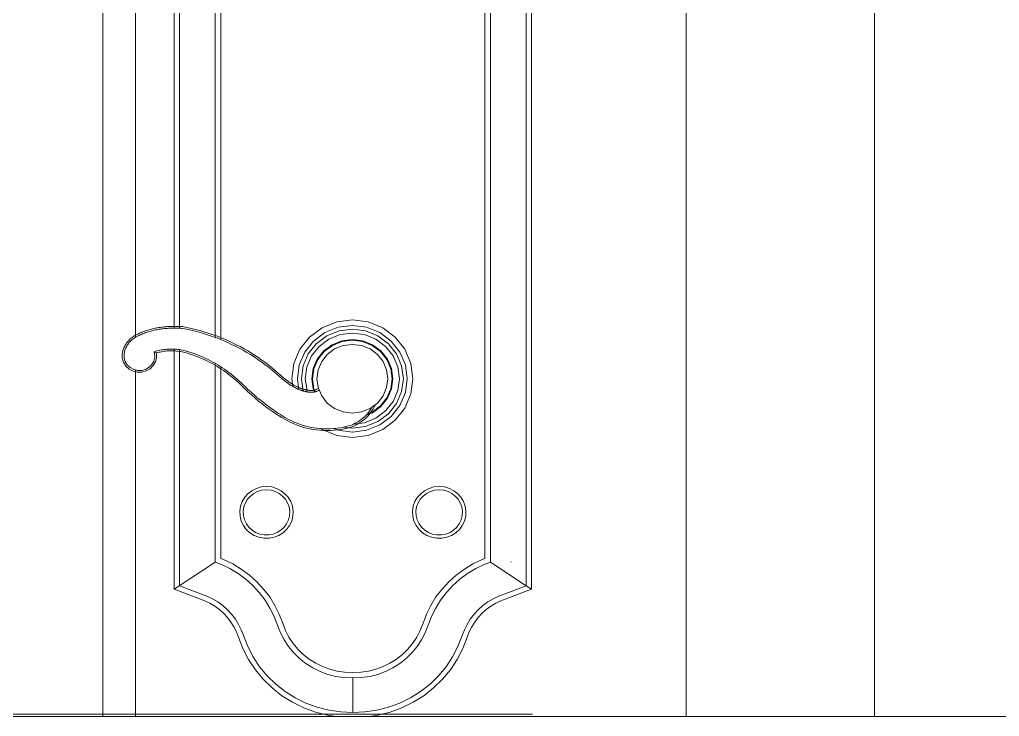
# Model space of a CAD drawing. Header units: inches. Extents: x 136316 to 139491, y -21083 to -17511.
# Drawn here: x 138195.15 to 138202.67, y -19797.61 to -19792.25 of the extents above; entities that cross this region are included whole.
import ezdxf

# ---------------------------------------------------------------- set-up
doc = ezdxf.new("R2010")
doc.units = ezdxf.units.IN
doc.header["$LTSCALE"] = 0.5
doc.header["$MEASUREMENT"] = 0
doc.layers.add('window', color=4, linetype='Continuous', lineweight=13)

msp = doc.modelspace()

# ---------------------------------------------------------------- linework, layer by layer
at = {"layer": 'window'}
for p, q in [((138201.7146, -19797.6063), (138201.7146, -19749.1938)), ((138200.2683, -19797.6063), (138200.2683, -19750.7759)), ((138196.0383, -19794.694), (138196.0383, -19754.8793)), ((138195.7863, -19755.1238), (138195.7863, -19797.6063)), ((138196.336, -19794.6237), (138196.336, -19788.4079)), ((138199.0792, -19788.4079), (138199.0792, -19796.6295)), ((138196.3769, -19794.611), (138196.3764, -19788.4348)), ((138199.0387, -19788.4348), (138199.0387, -19796.6026)), ((138196.6498, -19794.6947), (138196.6498, -19788.6166)), ((138198.7653, -19788.6166), (138198.7653, -19796.4207)), ((138196.6928, -19788.6452), (138196.6928, -19794.7113)), ((138198.7223, -19796.3921), (138198.7223, -19788.6452)), ((138197.5834, -19794.5759), (138197.4711, -19794.621)), ((138197.7039, -19794.5605), (138197.5834, -19794.5759)), ((138197.8244, -19794.5759), (138197.7039, -19794.5605)), ((138197.9367, -19794.621), (138197.8244, -19794.5759)), ((138196.0868, -19794.6559), (138196.0779, -19794.6596)), ((138196.0959, -19794.6523), (138196.0868, -19794.6559)), ((138196.1049, -19794.6488), (138196.0959, -19794.6523)), ((138196.1141, -19794.6455), (138196.1049, -19794.6488)), ((138196.1188, -19794.6582), (138196.1099, -19794.6615)), ((138196.1233, -19794.6424), (138196.1141, -19794.6455)), ((138196.1278, -19794.6551), (138196.1188, -19794.6582)), ((138196.1325, -19794.6394), (138196.1233, -19794.6424)), ((138196.1368, -19794.6522), (138196.1278, -19794.6551)), ((138196.1418, -19794.6365), (138196.1325, -19794.6394)), ((138196.1459, -19794.6494), (138196.1368, -19794.6522)), ((138196.1511, -19794.6338), (138196.1418, -19794.6365)), ((138196.155, -19794.6468), (138196.1459, -19794.6494)), ((138196.1605, -19794.6312), (138196.1511, -19794.6338)), ((138196.1642, -19794.6443), (138196.155, -19794.6468)), ((138196.17, -19794.6288), (138196.1605, -19794.6312)), ((138196.1734, -19794.6419), (138196.1642, -19794.6443)), ((138196.1794, -19794.6266), (138196.17, -19794.6288)), ((138196.1826, -19794.6397), (138196.1734, -19794.6419)), ((138196.1889, -19794.6245), (138196.1794, -19794.6266)), ((138196.1919, -19794.6376), (138196.1826, -19794.6397)), ((138196.1985, -19794.6225), (138196.1889, -19794.6245)), ((138196.2012, -19794.6357), (138196.1919, -19794.6376)), ((138196.208, -19794.6207), (138196.1985, -19794.6225)), ((138196.2106, -19794.634), (138196.2012, -19794.6357)), ((138196.2176, -19794.6191), (138196.208, -19794.6207)), ((138196.2199, -19794.6324), (138196.2106, -19794.634)), ((138196.2273, -19794.6176), (138196.2176, -19794.6191)), ((138196.2293, -19794.6309), (138196.2199, -19794.6324)), ((138196.2369, -19794.6163), (138196.2273, -19794.6176)), ((138196.2388, -19794.6296), (138196.2293, -19794.6309)), ((138196.2466, -19794.6151), (138196.2369, -19794.6163)), ((138196.2482, -19794.6285), (138196.2388, -19794.6296)), ((138196.2563, -19794.6141), (138196.2466, -19794.6151)), ((138196.2577, -19794.6275), (138196.2482, -19794.6285)), ((138196.266, -19794.6132), (138196.2563, -19794.6141)), ((138196.2672, -19794.6266), (138196.2577, -19794.6275)), ((138196.2715, -19794.6128), (138196.266, -19794.6132)), ((138196.2726, -19794.6262), (138196.2672, -19794.6266)), ((138196.2771, -19794.6124), (138196.2715, -19794.6128)), ((138196.2781, -19794.6258), (138196.2726, -19794.6262)), ((138196.2826, -19794.612), (138196.2771, -19794.6124)), ((138196.2835, -19794.6255), (138196.2781, -19794.6258)), ((138196.2881, -19794.6117), (138196.2826, -19794.612)), ((138196.289, -19794.6251), (138196.2835, -19794.6255)), ((138196.2937, -19794.6114), (138196.2881, -19794.6117)), ((138196.2944, -19794.6249), (138196.289, -19794.6251)), ((138196.2992, -19794.6111), (138196.2937, -19794.6114)), ((138196.2999, -19794.6246), (138196.2944, -19794.6249)), ((138196.3048, -19794.6109), (138196.2992, -19794.6111)), ((138196.3053, -19794.6244), (138196.2999, -19794.6246)), ((138196.3103, -19794.6107), (138196.3048, -19794.6109)), ((138196.3108, -19794.6242), (138196.3053, -19794.6244)), ((138196.3159, -19794.6105), (138196.3103, -19794.6107)), ((138196.3162, -19794.624), (138196.3108, -19794.6242)), ((138196.3214, -19794.6104), (138196.3159, -19794.6105)), ((138196.3217, -19794.6239), (138196.3162, -19794.624)), ((138196.327, -19794.6103), (138196.3214, -19794.6104)), ((138196.3272, -19794.6238), (138196.3217, -19794.6239)), ((138196.3325, -19794.6103), (138196.327, -19794.6103)), ((138196.3326, -19794.6237), (138196.3272, -19794.6238)), ((138196.3381, -19794.6102), (138196.3325, -19794.6103)), ((138196.336, -19794.6237), (138196.3326, -19794.6237)), ((138196.3381, -19794.6237), (138196.336, -19794.6237)), ((138196.3436, -19794.6102), (138196.3381, -19794.6102)), ((138196.3436, -19794.6237), (138196.3381, -19794.6237)), ((138196.3492, -19794.6103), (138196.3436, -19794.6102)), ((138196.349, -19794.6238), (138196.3436, -19794.6237)), ((138196.3545, -19794.6238), (138196.349, -19794.6238)), ((138196.3547, -19794.6104), (138196.3492, -19794.6103)), ((138196.36, -19794.624), (138196.3545, -19794.6238)), ((138196.3603, -19794.6105), (138196.3547, -19794.6104)), ((138196.3654, -19794.6241), (138196.36, -19794.624)), ((138196.3658, -19794.6106), (138196.3603, -19794.6105)), ((138196.3709, -19794.6243), (138196.3654, -19794.6241)), ((138196.3714, -19794.6108), (138196.3658, -19794.6106)), ((138196.3763, -19794.6245), (138196.3709, -19794.6243)), ((138196.3769, -19794.611), (138196.3714, -19794.6108)), ((138196.3763, -19794.6245), (138196.3769, -19794.611)), ((138196.3818, -19794.6247), (138196.3763, -19794.6245)), ((138196.3825, -19794.6112), (138196.3769, -19794.611)), ((138196.3873, -19794.625), (138196.3818, -19794.6247)), ((138196.388, -19794.6115), (138196.3825, -19794.6112)), ((138196.3927, -19794.6253), (138196.3873, -19794.625)), ((138196.3936, -19794.6118), (138196.388, -19794.6115)), ((138196.3982, -19794.6256), (138196.3927, -19794.6253)), ((138196.4, -19794.6122), (138196.3936, -19794.6118)), ((138196.4308, -19794.632), (138196.3982, -19794.6256)), ((138196.4337, -19794.6188), (138196.4, -19794.6122)), ((138196.4634, -19794.6391), (138196.4308, -19794.632)), ((138196.4666, -19794.626), (138196.4337, -19794.6188)), ((138196.4957, -19794.6469), (138196.4634, -19794.6391)), ((138196.4992, -19794.6338), (138196.4666, -19794.626)), ((138196.5279, -19794.6554), (138196.4957, -19794.6469)), ((138196.5317, -19794.6424), (138196.4992, -19794.6338)), ((138196.5598, -19794.6646), (138196.5279, -19794.6554)), ((138196.5639, -19794.6517), (138196.5317, -19794.6424)), ((138196.596, -19794.6617), (138196.5639, -19794.6517)), ((138197.4711, -19794.621), (138197.3746, -19794.6928)), ((138197.4929, -19794.6576), (138197.4055, -19794.7227)), ((138197.5947, -19794.6167), (138197.4929, -19794.6576)), ((138197.6024, -19794.6445), (138197.5081, -19794.6832)), ((138197.7039, -19794.6028), (138197.5947, -19794.6167)), ((138197.7039, -19794.6316), (138197.6024, -19794.6445)), ((138197.8131, -19794.6167), (138197.7039, -19794.6028)), ((138197.8053, -19794.6452), (138197.7039, -19794.6316)), ((138197.8997, -19794.6832), (138197.8053, -19794.6452)), ((138197.9149, -19794.6576), (138197.8131, -19794.6167)), ((138198.0023, -19794.7227), (138197.9149, -19794.6576)), ((138198.0332, -19794.6928), (138197.9367, -19794.621)), ((138195.9767, -19794.7295), (138195.972, -19794.7356)), ((138195.9817, -19794.7235), (138195.9767, -19794.7295)), ((138195.9869, -19794.7178), (138195.9817, -19794.7235)), ((138195.9923, -19794.7123), (138195.9869, -19794.7178)), ((138195.9923, -19794.7323), (138195.9877, -19794.7378)), ((138195.9979, -19794.7069), (138195.9923, -19794.7123)), ((138195.9972, -19794.7269), (138195.9923, -19794.7323)), ((138196.0022, -19794.7217), (138195.9972, -19794.7269)), ((138196.0038, -19794.7018), (138195.9979, -19794.7069)), ((138196.0075, -19794.7168), (138196.0022, -19794.7217)), ((138196.0098, -19794.6969), (138196.0038, -19794.7018)), ((138196.0129, -19794.712), (138196.0075, -19794.7168)), ((138196.0161, -19794.6922), (138196.0098, -19794.6969)), ((138196.0185, -19794.7074), (138196.0129, -19794.712)), ((138196.0225, -19794.6878), (138196.0161, -19794.6922)), ((138196.0244, -19794.7031), (138196.0185, -19794.7074)), ((138196.0291, -19794.6836), (138196.0225, -19794.6878)), ((138196.0303, -19794.699), (138196.0244, -19794.7031)), ((138196.0358, -19794.6797), (138196.0291, -19794.6836)), ((138196.0365, -19794.6951), (138196.0303, -19794.699)), ((138196.0427, -19794.6761), (138196.0358, -19794.6797)), ((138196.0383, -19794.694), (138196.0365, -19794.6951)), ((138196.0428, -19794.6914), (138196.0383, -19794.694)), ((138196.0514, -19794.6717), (138196.0427, -19794.6761)), ((138196.0492, -19794.688), (138196.0428, -19794.6914)), ((138196.0577, -19794.6838), (138196.0492, -19794.688)), ((138196.0602, -19794.6676), (138196.0514, -19794.6717)), ((138196.0662, -19794.6797), (138196.0577, -19794.6838)), ((138196.069, -19794.6635), (138196.0602, -19794.6676)), ((138196.0748, -19794.6758), (138196.0662, -19794.6797)), ((138196.0779, -19794.6596), (138196.069, -19794.6635)), ((138196.0835, -19794.672), (138196.0748, -19794.6758)), ((138196.0922, -19794.6683), (138196.0835, -19794.672)), ((138196.1011, -19794.6648), (138196.0922, -19794.6683)), ((138196.1099, -19794.6615), (138196.1011, -19794.6648)), ((138196.5916, -19794.6745), (138196.5598, -19794.6646)), ((138196.6231, -19794.6851), (138196.5916, -19794.6745)), ((138196.6277, -19794.6723), (138196.596, -19794.6617)), ((138196.6498, -19794.6947), (138196.6231, -19794.6851)), ((138196.6593, -19794.6837), (138196.6277, -19794.6723)), ((138196.6543, -19794.6963), (138196.6498, -19794.6947)), ((138196.6853, -19794.7082), (138196.6543, -19794.6963)), ((138196.6906, -19794.6958), (138196.6593, -19794.6837)), ((138196.6928, -19794.7113), (138196.6853, -19794.7082)), ((138196.7215, -19794.7085), (138196.6906, -19794.6958)), ((138196.716, -19794.7209), (138196.6928, -19794.7113)), ((138196.7464, -19794.7341), (138196.716, -19794.7209)), ((138196.7522, -19794.7219), (138196.7215, -19794.7085)), ((138196.7826, -19794.7359), (138196.7522, -19794.7219)), ((138197.3746, -19794.6928), (138197.3006, -19794.7863)), ((138197.4055, -19794.7227), (138197.3384, -19794.8075)), ((138197.5081, -19794.6832), (138197.427, -19794.7436)), ((138197.5231, -19794.7084), (138197.4482, -19794.7642)), ((138197.6103, -19794.6734), (138197.5231, -19794.7084)), ((138197.6235, -19794.7211), (138197.5486, -19794.7512)), ((138197.6249, -19794.7262), (138197.5513, -19794.7558)), ((138197.7039, -19794.6614), (138197.6103, -19794.6734)), ((138197.7039, -19794.7108), (138197.6235, -19794.7211)), ((138197.7039, -19794.7161), (138197.6249, -19794.7262)), ((138197.7975, -19794.6734), (138197.7039, -19794.6614)), ((138197.7843, -19794.7211), (138197.7039, -19794.7108)), ((138197.7829, -19794.7262), (138197.7039, -19794.7161)), ((138197.8565, -19794.7558), (138197.7829, -19794.7262)), ((138197.8592, -19794.7512), (138197.7843, -19794.7211)), ((138197.8847, -19794.7084), (138197.7975, -19794.6734)), ((138197.9596, -19794.7642), (138197.8847, -19794.7084)), ((138197.9808, -19794.7436), (138197.8997, -19794.6832)), ((138198.0694, -19794.8075), (138198.0023, -19794.7227)), ((138198.1072, -19794.7863), (138198.0332, -19794.6928)), ((138195.9395, -19794.8047), (138195.9378, -19794.8121)), ((138195.9414, -19794.7973), (138195.9395, -19794.8047)), ((138195.9437, -19794.79), (138195.9414, -19794.7973)), ((138195.9463, -19794.7827), (138195.9437, -19794.79)), ((138195.9491, -19794.7756), (138195.9463, -19794.7827)), ((138195.9523, -19794.7686), (138195.9491, -19794.7756)), ((138195.953, -19794.8078), (138195.9514, -19794.8148)), ((138195.9557, -19794.7617), (138195.9523, -19794.7686)), ((138195.9548, -19794.8009), (138195.953, -19794.8078)), ((138195.957, -19794.7941), (138195.9548, -19794.8009)), ((138195.9594, -19794.755), (138195.9557, -19794.7617)), ((138195.9593, -19794.7874), (138195.957, -19794.7941)), ((138195.962, -19794.7807), (138195.9593, -19794.7874)), ((138195.9633, -19794.7483), (138195.9594, -19794.755)), ((138195.9649, -19794.7742), (138195.962, -19794.7807)), ((138195.9675, -19794.7419), (138195.9633, -19794.7483)), ((138195.9681, -19794.7678), (138195.9649, -19794.7742)), ((138195.972, -19794.7356), (138195.9675, -19794.7419)), ((138195.9715, -19794.7615), (138195.9681, -19794.7678)), ((138195.9752, -19794.7553), (138195.9715, -19794.7615)), ((138195.9791, -19794.7493), (138195.9752, -19794.7553)), ((138195.9833, -19794.7435), (138195.9791, -19794.7493)), ((138195.9877, -19794.7378), (138195.9833, -19794.7435)), ((138196.1818, -19794.8053), (138196.1922, -19794.802)), ((138196.1854, -19794.8176), (138196.1818, -19794.8053)), ((138196.1818, -19794.8053), (138196.197, -19794.8131)), ((138196.1922, -19794.802), (138196.2028, -19794.799)), ((138196.2028, -19794.799), (138196.2134, -19794.7963)), ((138196.2134, -19794.7963), (138196.2241, -19794.7938)), ((138196.2168, -19794.8094), (138196.2271, -19794.807)), ((138196.2241, -19794.7938), (138196.2348, -19794.7916)), ((138196.2271, -19794.807), (138196.2375, -19794.8049)), ((138196.2348, -19794.7916), (138196.2456, -19794.7897)), ((138196.2375, -19794.8049), (138196.2479, -19794.803)), ((138196.2456, -19794.7897), (138196.2565, -19794.7881)), ((138196.2479, -19794.803), (138196.2584, -19794.8015)), ((138196.2565, -19794.7881), (138196.2674, -19794.7868)), ((138196.2584, -19794.8015), (138196.269, -19794.8002)), ((138196.2674, -19794.7868), (138196.2783, -19794.7857)), ((138196.269, -19794.8002), (138196.2795, -19794.7991)), ((138196.2783, -19794.7857), (138196.2893, -19794.7849)), ((138196.2795, -19794.7991), (138196.2901, -19794.7984)), ((138196.2893, -19794.7849), (138196.3002, -19794.7844)), ((138196.2901, -19794.7984), (138196.3007, -19794.7979)), ((138196.3002, -19794.7844), (138196.3112, -19794.7842)), ((138196.3007, -19794.7979), (138196.3113, -19794.7977)), ((138196.3112, -19794.7842), (138196.3222, -19794.7842)), ((138196.3113, -19794.7977), (138196.322, -19794.7977)), ((138196.322, -19794.7977), (138196.3326, -19794.798)), ((138196.3222, -19794.7842), (138196.3332, -19794.7846)), ((138196.3326, -19794.798), (138196.3432, -19794.7986)), ((138196.3332, -19794.7846), (138196.336, -19794.7847)), ((138196.336, -19794.7847), (138196.3442, -19794.7852)), ((138196.336, -19796.6295), (138196.336, -19794.7847)), ((138196.3432, -19794.7986), (138196.3537, -19794.7995)), ((138196.3442, -19794.7852), (138196.3551, -19794.7861)), ((138196.3537, -19794.7995), (138196.3643, -19794.8006)), ((138196.3551, -19794.7861), (138196.366, -19794.7872)), ((138196.3643, -19794.8006), (138196.3748, -19794.802)), ((138196.366, -19794.7872), (138196.3769, -19794.7887)), ((138196.3748, -19794.802), (138196.3853, -19794.8037)), ((138196.3764, -19796.6026), (138196.3769, -19794.7887)), ((138196.3769, -19794.7887), (138196.3877, -19794.7904)), ((138196.3853, -19794.8037), (138196.3957, -19794.8057)), ((138196.3877, -19794.7904), (138196.3985, -19794.7925)), ((138196.3957, -19794.8057), (138196.4061, -19794.8079)), ((138196.3985, -19794.7925), (138196.4092, -19794.7948)), ((138196.4061, -19794.8079), (138196.4164, -19794.8104)), ((138196.4092, -19794.7948), (138196.4199, -19794.7973)), ((138196.4199, -19794.7973), (138196.4305, -19794.8002)), ((138196.4305, -19794.8002), (138196.441, -19794.8033)), ((138196.441, -19794.8033), (138196.461, -19794.8097)), ((138196.7764, -19794.7481), (138196.7464, -19794.7341)), ((138196.8062, -19794.7626), (138196.7764, -19794.7481)), ((138196.8126, -19794.7507), (138196.7826, -19794.7359)), ((138196.8356, -19794.7779), (138196.8062, -19794.7626)), ((138196.8423, -19794.766), (138196.8126, -19794.7507)), ((138196.8646, -19794.7937), (138196.8356, -19794.7779)), ((138196.8716, -19794.782), (138196.8423, -19794.766)), ((138196.8933, -19794.8102), (138196.8646, -19794.7937)), ((138196.9005, -19794.7987), (138196.8716, -19794.782)), ((138196.9291, -19794.816), (138196.9005, -19794.7987)), ((138197.3006, -19794.7863), (138197.2541, -19794.8953)), ((138197.3384, -19794.8075), (138197.2963, -19794.9062)), ((138197.427, -19794.7436), (138197.3648, -19794.8222)), ((138197.4482, -19794.7642), (138197.3908, -19794.8368)), ((138197.4842, -19794.7991), (138197.4348, -19794.8615)), ((138197.4881, -19794.8028), (138197.4396, -19794.8642)), ((138197.5486, -19794.7512), (138197.4842, -19794.7991)), ((138197.5513, -19794.7558), (138197.4881, -19794.8028)), ((138197.5115, -19794.8256), (138197.5679, -19794.7836)), ((138197.5679, -19794.7836), (138197.6335, -19794.7573)), ((138197.6335, -19794.7573), (138197.7039, -19794.7483)), ((138197.7039, -19794.7483), (138197.7743, -19794.7573)), ((138197.7743, -19794.7573), (138197.8399, -19794.7836)), ((138197.8399, -19794.7836), (138197.8963, -19794.8256)), ((138197.9197, -19794.8028), (138197.8565, -19794.7558)), ((138197.9236, -19794.7991), (138197.8592, -19794.7512)), ((138197.9682, -19794.8642), (138197.9197, -19794.8028)), ((138197.973, -19794.8615), (138197.9236, -19794.7991)), ((138198.017, -19794.8368), (138197.9596, -19794.7642)), ((138198.043, -19794.8222), (138197.9808, -19794.7436)), ((138198.1115, -19794.9062), (138198.0694, -19794.8075)), ((138198.1537, -19794.8953), (138198.1072, -19794.7863)), ((138195.9378, -19794.8121), (138195.9362, -19794.8207)), ((138195.9362, -19794.8207), (138195.9368, -19794.8538)), ((138195.9368, -19794.8538), (138195.9464, -19794.8861)), ((138195.9514, -19794.8148), (138195.9502, -19794.8218)), ((138195.9502, -19794.8218), (138195.9507, -19794.8518)), ((138195.9507, -19794.8518), (138195.9593, -19794.8807)), ((138195.9593, -19794.8807), (138195.9753, -19794.9064)), ((138196.1635, -19794.9031), (138196.1785, -19794.8768)), ((138196.1748, -19794.9112), (138196.1916, -19794.8818)), ((138196.1785, -19794.8768), (138196.186, -19794.8476)), ((138196.186, -19794.8476), (138196.1854, -19794.8176)), ((138196.1916, -19794.8818), (138196.1999, -19794.8492)), ((138196.1963, -19794.8149), (138196.1989, -19794.8142)), ((138196.1989, -19794.8142), (138196.2065, -19794.812)), ((138196.1993, -19794.8156), (138196.1989, -19794.8142)), ((138196.1999, -19794.8492), (138196.1993, -19794.8156)), ((138196.2065, -19794.812), (138196.2168, -19794.8094)), ((138196.4164, -19794.8104), (138196.4266, -19794.8131)), ((138196.4266, -19794.8131), (138196.4368, -19794.8161)), ((138196.4368, -19794.8161), (138196.4565, -19794.8224)), ((138196.4565, -19794.8224), (138196.476, -19794.8291)), ((138196.461, -19794.8097), (138196.4808, -19794.8165)), ((138196.476, -19794.8291), (138196.4954, -19794.8362)), ((138196.4808, -19794.8165), (138196.5004, -19794.8237)), ((138196.4954, -19794.8362), (138196.5147, -19794.8437)), ((138196.5004, -19794.8237), (138196.52, -19794.8312)), ((138196.5147, -19794.8437), (138196.5337, -19794.8516)), ((138196.52, -19794.8312), (138196.5393, -19794.8392)), ((138196.5337, -19794.8516), (138196.5527, -19794.8598)), ((138196.5393, -19794.8392), (138196.5585, -19794.8476)), ((138196.5527, -19794.8598), (138196.5714, -19794.8684)), ((138196.5585, -19794.8476), (138196.5775, -19794.8563)), ((138196.5714, -19794.8684), (138196.59, -19794.8774)), ((138196.5775, -19794.8563), (138196.5963, -19794.8654)), ((138196.59, -19794.8774), (138196.6083, -19794.8867)), ((138196.5963, -19794.8654), (138196.6149, -19794.8749)), ((138196.6149, -19794.8749), (138196.6333, -19794.8847)), ((138196.9216, -19794.8273), (138196.8933, -19794.8102)), ((138196.9495, -19794.8451), (138196.9216, -19794.8273)), ((138196.9572, -19794.8338), (138196.9291, -19794.816)), ((138196.9769, -19794.8634), (138196.9495, -19794.8451)), ((138196.9849, -19794.8523), (138196.9572, -19794.8338)), ((138197.0039, -19794.8823), (138196.9769, -19794.8634)), ((138197.0122, -19794.8714), (138196.9849, -19794.8523)), ((138197.0305, -19794.9018), (138197.0039, -19794.8823)), ((138197.039, -19794.8911), (138197.0122, -19794.8714)), ((138197.3648, -19794.8222), (138197.3256, -19794.9139)), ((138197.3908, -19794.8368), (138197.3547, -19794.9214)), ((138197.4348, -19794.8615), (138197.4038, -19794.9342)), ((138197.4396, -19794.8642), (138197.4091, -19794.9356)), ((138197.4411, -19794.9439), (138197.4683, -19794.8802)), ((138197.4683, -19794.8802), (138197.5115, -19794.8256)), ((138197.8963, -19794.8256), (138197.9395, -19794.8802)), ((138197.9395, -19794.8802), (138197.9667, -19794.9439)), ((138197.9987, -19794.9356), (138197.9682, -19794.8642)), ((138198.004, -19794.9342), (138197.973, -19794.8615)), ((138198.0531, -19794.9214), (138198.017, -19794.8368)), ((138198.0822, -19794.9139), (138198.043, -19794.8222)), ((138195.9464, -19794.8861), (138195.9643, -19794.9149)), ((138195.9643, -19794.9149), (138195.9892, -19794.9382)), ((138195.9753, -19794.9064), (138195.9976, -19794.9273)), ((138195.9892, -19794.9382), (138196.0195, -19794.9545)), ((138195.9976, -19794.9273), (138196.0247, -19794.9418)), ((138196.0195, -19794.9545), (138196.0532, -19794.9626)), ((138196.0247, -19794.9418), (138196.0383, -19794.9451)), ((138196.0383, -19797.6063), (138196.0383, -19794.9451)), ((138196.0383, -19794.9451), (138196.0547, -19794.9491)), ((138196.0547, -19794.9491), (138196.0857, -19794.9485)), ((138196.0857, -19794.9485), (138196.1155, -19794.9402)), ((138196.0878, -19794.962), (138196.1211, -19794.9527)), ((138196.1155, -19794.9402), (138196.142, -19794.9247)), ((138196.1211, -19794.9527), (138196.1508, -19794.9354)), ((138196.142, -19794.9247), (138196.1635, -19794.9031)), ((138196.1508, -19794.9354), (138196.1748, -19794.9112)), ((138196.6083, -19794.8867), (138196.6265, -19794.8964)), ((138196.6265, -19794.8964), (138196.6444, -19794.9065)), ((138196.6333, -19794.8847), (138196.6498, -19794.8939)), ((138196.6444, -19794.9065), (138196.6622, -19794.9169)), ((138196.6498, -19794.8939), (138196.6515, -19794.8949)), ((138196.6498, -19796.4207), (138196.6498, -19794.8939)), ((138196.6515, -19794.8949), (138196.6695, -19794.9055)), ((138196.6622, -19794.9169), (138196.6797, -19794.9277)), ((138196.6695, -19794.9055), (138196.6872, -19794.9164)), ((138196.6797, -19794.9277), (138196.697, -19794.9388)), ((138196.6872, -19794.9164), (138196.6928, -19794.9199)), ((138196.6928, -19794.9199), (138196.7048, -19794.9276)), ((138196.6928, -19794.9199), (138196.6928, -19796.3921)), ((138196.697, -19794.9388), (138196.714, -19794.9503)), ((138196.7048, -19794.9276), (138196.722, -19794.9393)), ((138196.714, -19794.9503), (138196.7308, -19794.9621)), ((138196.722, -19794.9393), (138196.7391, -19794.9512)), ((138196.7391, -19794.9512), (138196.7558, -19794.9635)), ((138197.0567, -19794.9219), (138197.0305, -19794.9018)), ((138197.0654, -19794.9114), (138197.039, -19794.8911)), ((138197.0823, -19794.9425), (138197.0567, -19794.9219)), ((138197.0913, -19794.9322), (138197.0654, -19794.9114)), ((138197.1075, -19794.9637), (138197.0823, -19794.9425)), ((138197.1167, -19794.9536), (138197.0913, -19794.9322)), ((138197.1884, -19795.0153), (138197.1167, -19794.9536)), ((138197.2541, -19794.8953), (138197.2383, -19795.0122)), ((138197.2963, -19794.9062), (138197.2819, -19795.0122)), ((138197.3256, -19794.9139), (138197.3123, -19795.0122)), ((138197.3547, -19794.9214), (138197.3423, -19795.0122)), ((138197.4038, -19794.9342), (138197.3932, -19795.0122)), ((138197.4091, -19794.9356), (138197.3987, -19795.0122)), ((138197.4319, -19795.0122), (138197.4411, -19794.9439)), ((138197.9667, -19794.9439), (138197.976, -19795.0122)), ((138198.0091, -19795.0122), (138197.9987, -19794.9356)), ((138198.0146, -19795.0122), (138198.004, -19794.9342)), ((138198.0655, -19795.0122), (138198.0531, -19794.9214)), ((138198.0962, -19795.0122), (138198.0822, -19794.9139)), ((138198.1259, -19795.0122), (138198.1115, -19794.9062)), ((138198.1695, -19795.0122), (138198.1537, -19794.8953)), ((138196.0532, -19794.9626), (138196.0878, -19794.962)), ((138196.7308, -19794.9621), (138196.7473, -19794.9742)), ((138196.7473, -19794.9742), (138196.7636, -19794.9866)), ((138196.7558, -19794.9635), (138196.7723, -19794.9761)), ((138196.7636, -19794.9866), (138196.7796, -19794.9994)), ((138196.7723, -19794.9761), (138196.7886, -19794.9891)), ((138196.7796, -19794.9994), (138196.7954, -19795.0125)), ((138196.7886, -19794.9891), (138196.8046, -19795.0023)), ((138196.7954, -19795.0125), (138196.8109, -19795.0259)), ((138196.8046, -19795.0023), (138196.8202, -19795.0159)), ((138196.8109, -19795.0259), (138196.826, -19795.0396)), ((138196.8202, -19795.0159), (138196.8356, -19795.0298)), ((138196.8356, -19795.0298), (138196.8507, -19795.044)), ((138197.1796, -19795.0258), (138197.1075, -19794.9637)), ((138197.2319, -19795.0638), (138197.1796, -19795.0258)), ((138197.2396, -19795.0525), (138197.1884, -19795.0153)), ((138197.2383, -19795.0122), (138197.2464, -19795.0722)), ((138197.2819, -19795.0122), (138197.2906, -19795.079)), ((138197.3123, -19795.0122), (138197.3225, -19795.0911)), ((138197.3423, -19795.0122), (138197.3558, -19795.0993)), ((138197.3932, -19795.0122), (138197.4038, -19795.0902)), ((138197.3987, -19795.0122), (138197.4091, -19795.0888)), ((138197.4411, -19795.0805), (138197.4319, -19795.0122)), ((138197.976, -19795.0122), (138197.9667, -19795.0805)), ((138197.9987, -19795.0888), (138198.0091, -19795.0122)), ((138198.004, -19795.0902), (138198.0146, -19795.0122)), ((138198.0531, -19795.103), (138198.0655, -19795.0122)), ((138198.0822, -19795.1105), (138198.0962, -19795.0122)), ((138198.1115, -19795.1181), (138198.1259, -19795.0122)), ((138198.1537, -19795.1291), (138198.1695, -19795.0122)), ((138196.826, -19795.0396), (138196.8409, -19795.0536)), ((138196.8409, -19795.0536), (138196.8556, -19795.0679)), ((138196.8507, -19795.044), (138196.8655, -19795.0585)), ((138196.8556, -19795.0679), (138196.8669, -19795.0791)), ((138196.8655, -19795.0585), (138196.8768, -19795.0697)), ((138196.8669, -19795.0791), (138196.8784, -19795.0903)), ((138196.8768, -19795.0697), (138196.8882, -19795.0807)), ((138196.8784, -19795.0903), (138196.89, -19795.1014)), ((138196.8882, -19795.0807), (138196.8997, -19795.0917)), ((138196.89, -19795.1014), (138196.9017, -19795.1123)), ((138196.8997, -19795.0917), (138196.9113, -19795.1026)), ((138196.9113, -19795.1026), (138196.9231, -19795.1133)), ((138197.2464, -19795.0722), (138197.2319, -19795.0638)), ((138197.2549, -19795.0614), (138197.2396, -19795.0525)), ((138197.2481, -19795.0732), (138197.2464, -19795.0722)), ((138197.2811, -19795.0895), (138197.2481, -19795.0732)), ((138197.2872, -19795.0774), (138197.2549, -19795.0614)), ((138197.2847, -19795.0912), (138197.2811, -19795.0895)), ((138197.2883, -19795.0928), (138197.2847, -19795.0912)), ((138197.2906, -19795.079), (138197.2872, -19795.0774)), ((138197.292, -19795.0944), (138197.2883, -19795.0928)), ((138197.294, -19795.0805), (138197.2906, -19795.079)), ((138197.2906, -19795.079), (138197.2931, -19795.0948)), ((138197.2931, -19795.0948), (138197.292, -19795.0944)), ((138197.2957, -19795.0959), (138197.2931, -19795.0948)), ((138197.2975, -19795.082), (138197.294, -19795.0805)), ((138197.2994, -19795.0974), (138197.2957, -19795.0959)), ((138197.301, -19795.0834), (138197.2975, -19795.082)), ((138197.3031, -19795.0988), (138197.2994, -19795.0974)), ((138197.3046, -19795.0848), (138197.301, -19795.0834)), ((138197.3069, -19795.1002), (138197.3031, -19795.0988)), ((138197.3081, -19795.0862), (138197.3046, -19795.0848)), ((138197.3107, -19795.1015), (138197.3069, -19795.1002)), ((138197.3117, -19795.0875), (138197.3081, -19795.0862)), ((138197.3144, -19795.1028), (138197.3107, -19795.1015)), ((138197.3153, -19795.0888), (138197.3117, -19795.0875)), ((138197.3183, -19795.104), (138197.3144, -19795.1028)), ((138197.3189, -19795.09), (138197.3153, -19795.0888)), ((138197.3221, -19795.1051), (138197.3183, -19795.104)), ((138197.3225, -19795.0911), (138197.3189, -19795.09)), ((138197.3243, -19795.1058), (138197.3221, -19795.1051)), ((138197.3225, -19795.0911), (138197.3259, -19795.1062)), ((138197.3225, -19795.0911), (138197.3243, -19795.1058)), ((138197.3262, -19795.0922), (138197.3225, -19795.0911)), ((138197.3259, -19795.1062), (138197.3243, -19795.1058)), ((138197.3298, -19795.1073), (138197.3259, -19795.1062)), ((138197.3298, -19795.0933), (138197.3262, -19795.0922)), ((138197.3335, -19795.0943), (138197.3298, -19795.0933)), ((138197.3337, -19795.1083), (138197.3298, -19795.1073)), ((138197.3372, -19795.0952), (138197.3335, -19795.0943)), ((138197.3376, -19795.1093), (138197.3337, -19795.1083)), ((138197.3409, -19795.0961), (138197.3372, -19795.0952)), ((138197.3415, -19795.1102), (138197.3376, -19795.1093)), ((138197.3446, -19795.097), (138197.3409, -19795.0961)), ((138197.3454, -19795.111), (138197.3415, -19795.1102)), ((138197.3483, -19795.0978), (138197.3446, -19795.097)), ((138197.352, -19795.0986), (138197.3483, -19795.0978)), ((138197.3558, -19795.0993), (138197.352, -19795.0986)), ((138197.3558, -19795.0993), (138197.3547, -19795.103)), ((138197.3547, -19795.103), (138197.3572, -19795.1132)), ((138197.3595, -19795.0999), (138197.3558, -19795.0993)), ((138197.3633, -19795.1005), (138197.3595, -19795.0999)), ((138197.3671, -19795.1011), (138197.3633, -19795.1005)), ((138197.3709, -19795.1016), (138197.3671, -19795.1011)), ((138197.3744, -19795.102), (138197.3709, -19795.1016)), ((138197.3802, -19795.1024), (138197.3744, -19795.102)), ((138197.3863, -19795.1025), (138197.3802, -19795.1024)), ((138197.392, -19795.1027), (138197.3863, -19795.1025)), ((138197.3971, -19795.1026), (138197.392, -19795.1027)), ((138197.4023, -19795.1021), (138197.3971, -19795.1026)), ((138197.4073, -19795.1013), (138197.4023, -19795.1021)), ((138197.4038, -19795.0902), (138197.4073, -19795.1013)), ((138197.4124, -19795.1002), (138197.4073, -19795.1013)), ((138197.4073, -19795.1013), (138197.4139, -19795.1137)), ((138197.4091, -19795.0888), (138197.4124, -19795.1002)), ((138197.4173, -19795.0988), (138197.4124, -19795.1002)), ((138197.4124, -19795.1002), (138197.4192, -19795.1123)), ((138197.4221, -19795.0971), (138197.4173, -19795.0988)), ((138197.4273, -19795.1096), (138197.4216, -19795.1116)), ((138197.4269, -19795.0951), (138197.4221, -19795.0971)), ((138197.4314, -19795.0928), (138197.4269, -19795.0951)), ((138197.4328, -19795.1073), (138197.4273, -19795.1096)), ((138197.4358, -19795.0902), (138197.4314, -19795.0928)), ((138197.4382, -19795.1046), (138197.4328, -19795.1073)), ((138197.4401, -19795.0874), (138197.4358, -19795.0902)), ((138197.4434, -19795.1016), (138197.4382, -19795.1046)), ((138197.4431, -19795.0851), (138197.4401, -19795.0874)), ((138197.4431, -19795.0851), (138197.4411, -19795.0805)), ((138197.4431, -19795.0851), (138197.4483, -19795.0982)), ((138197.4483, -19795.0982), (138197.4434, -19795.1016)), ((138197.4683, -19795.1441), (138197.4483, -19795.0982)), ((138197.9667, -19795.0805), (138197.9395, -19795.1441)), ((138197.9682, -19795.1602), (138197.9987, -19795.0888)), ((138197.973, -19795.1629), (138198.004, -19795.0902)), ((138198.017, -19795.1875), (138198.0531, -19795.103)), ((138196.9017, -19795.1123), (138196.9135, -19795.1232)), ((138196.9135, -19795.1232), (138196.9255, -19795.1339)), ((138196.9231, -19795.1133), (138196.9349, -19795.124)), ((138196.9255, -19795.1339), (138196.9375, -19795.1446)), ((138196.9349, -19795.124), (138196.9468, -19795.1345)), ((138196.9375, -19795.1446), (138196.9496, -19795.1551)), ((138196.9468, -19795.1345), (138196.9588, -19795.145)), ((138196.9496, -19795.1551), (138196.9619, -19795.1655)), ((138196.9588, -19795.145), (138196.971, -19795.1553)), ((138196.9619, -19795.1655), (138196.9742, -19795.1758)), ((138196.971, -19795.1553), (138196.9832, -19795.1655)), ((138196.9742, -19795.1758), (138196.9866, -19795.186)), ((138196.9832, -19795.1655), (138196.9955, -19795.1756)), ((138196.9955, -19795.1756), (138197.008, -19795.1856)), ((138197.008, -19795.1856), (138197.0205, -19795.1955)), ((138197.3493, -19795.1118), (138197.3454, -19795.111)), ((138197.3532, -19795.1125), (138197.3493, -19795.1118)), ((138197.3572, -19795.1132), (138197.3532, -19795.1125)), ((138197.3592, -19795.1135), (138197.3572, -19795.1132)), ((138197.3611, -19795.1139), (138197.3592, -19795.1135)), ((138197.3651, -19795.1144), (138197.3611, -19795.1139)), ((138197.3691, -19795.115), (138197.3651, -19795.1144)), ((138197.3731, -19795.1154), (138197.3691, -19795.115)), ((138197.3795, -19795.1159), (138197.3731, -19795.1154)), ((138197.3859, -19795.116), (138197.3795, -19795.1159)), ((138197.392, -19795.1162), (138197.3859, -19795.116)), ((138197.398, -19795.116), (138197.392, -19795.1162)), ((138197.404, -19795.1155), (138197.398, -19795.116)), ((138197.41, -19795.1146), (138197.404, -19795.1155)), ((138197.4139, -19795.1137), (138197.41, -19795.1146)), ((138197.4159, -19795.1133), (138197.4139, -19795.1137)), ((138197.4192, -19795.1123), (138197.4159, -19795.1133)), ((138197.4216, -19795.1116), (138197.4192, -19795.1123)), ((138197.5115, -19795.1988), (138197.4683, -19795.1441)), ((138197.9395, -19795.1441), (138197.8963, -19795.1988)), ((138197.9197, -19795.2215), (138197.9682, -19795.1602)), ((138197.9236, -19795.2253), (138197.973, -19795.1629)), ((138198.043, -19795.2021), (138198.0822, -19795.1105)), ((138198.0694, -19795.2169), (138198.1115, -19795.1181)), ((138198.1072, -19795.238), (138198.1537, -19795.1291)), ((138196.9866, -19795.186), (138196.9991, -19795.196)), ((138196.9991, -19795.196), (138197.0118, -19795.206)), ((138197.0118, -19795.206), (138197.0245, -19795.2158)), ((138197.0205, -19795.1955), (138197.0331, -19795.2052)), ((138197.0245, -19795.2158), (138197.0373, -19795.2256)), ((138197.0331, -19795.2052), (138197.0458, -19795.2149)), ((138197.0373, -19795.2256), (138197.0502, -19795.2352)), ((138197.0458, -19795.2149), (138197.0586, -19795.2244)), ((138197.0502, -19795.2352), (138197.0632, -19795.2446)), ((138197.0586, -19795.2244), (138197.0715, -19795.2338)), ((138197.0632, -19795.2446), (138197.0763, -19795.254)), ((138197.0715, -19795.2338), (138197.0845, -19795.2431)), ((138197.0763, -19795.254), (138197.0895, -19795.2633)), ((138197.0845, -19795.2431), (138197.0976, -19795.2523)), ((138197.0976, -19795.2523), (138197.1108, -19795.2613)), ((138197.5679, -19795.2407), (138197.5115, -19795.1988)), ((138197.6335, -19795.2671), (138197.5679, -19795.2407)), ((138197.8399, -19795.2407), (138197.7743, -19795.2671)), ((138197.8344, -19795.2624), (138197.8432, -19795.2493)), ((138197.8963, -19795.1988), (138197.8399, -19795.2407)), ((138197.8432, -19795.2493), (138197.8514, -19795.236)), ((138197.846, -19795.2699), (138197.855, -19795.2565)), ((138197.8514, -19795.236), (138197.8551, -19795.2294)), ((138197.855, -19795.2565), (138197.8635, -19795.2427)), ((138197.8565, -19795.2685), (138197.9197, -19795.2215)), ((138197.8592, -19795.2732), (138197.9236, -19795.2253)), ((138197.8635, -19795.2427), (138197.8715, -19795.2286)), ((138197.8715, -19795.2286), (138197.879, -19795.2143)), ((138197.879, -19795.2143), (138197.8809, -19795.2102)), ((138197.8847, -19795.3159), (138197.9596, -19795.2602)), ((138197.9596, -19795.2602), (138198.017, -19795.1875)), ((138197.9808, -19795.2808), (138198.043, -19795.2021)), ((138198.0023, -19795.3017), (138198.0694, -19795.2169)), ((138198.0332, -19795.3316), (138198.1072, -19795.238)), ((138197.0895, -19795.2633), (138197.1028, -19795.2724)), ((138197.1028, -19795.2724), (138197.1161, -19795.2814)), ((138197.1108, -19795.2613), (138197.124, -19795.2703)), ((138197.1161, -19795.2814), (138197.1296, -19795.2903)), ((138197.124, -19795.2703), (138197.1374, -19795.2791)), ((138197.1296, -19795.2903), (138197.1431, -19795.299)), ((138197.1374, -19795.2791), (138197.1508, -19795.2878)), ((138197.1431, -19795.299), (138197.1568, -19795.3077)), ((138197.1508, -19795.2878), (138197.1643, -19795.2963)), ((138197.1568, -19795.3077), (138197.1791, -19795.3214)), ((138197.1643, -19795.2963), (138197.1863, -19795.3099)), ((138197.1791, -19795.3214), (138197.2021, -19795.3344)), ((138197.1863, -19795.3099), (138197.2088, -19795.3225)), ((138197.2021, -19795.3344), (138197.2257, -19795.3463)), ((138197.2088, -19795.3225), (138197.2319, -19795.3342)), ((138197.2319, -19795.3342), (138197.2554, -19795.345)), ((138197.7039, -19795.2761), (138197.6335, -19795.2671)), ((138197.7743, -19795.2671), (138197.7039, -19795.2761)), ((138197.7501, -19795.3405), (138197.7728, -19795.3244)), ((138197.7579, -19795.3517), (138197.7814, -19795.335)), ((138197.7728, -19795.3244), (138197.7941, -19795.3068)), ((138197.7814, -19795.335), (138197.8036, -19795.3167)), ((138197.7941, -19795.3068), (138197.8073, -19795.294)), ((138197.7975, -19795.351), (138197.8847, -19795.3159)), ((138197.8036, -19795.3167), (138197.8242, -19795.2968)), ((138197.8073, -19795.294), (138197.8367, -19795.2828)), ((138197.8073, -19795.294), (138197.8141, -19795.2876)), ((138197.8141, -19795.2876), (138197.8168, -19795.2845)), ((138197.8168, -19795.2845), (138197.8565, -19795.2685)), ((138197.8168, -19795.2845), (138197.8257, -19795.2745)), ((138197.8242, -19795.2968), (138197.8367, -19795.2828)), ((138197.8257, -19795.2745), (138197.8344, -19795.2624)), ((138197.8367, -19795.2828), (138197.846, -19795.2699)), ((138197.8367, -19795.2828), (138197.8592, -19795.2732)), ((138197.8997, -19795.3412), (138197.9808, -19795.2808)), ((138197.9149, -19795.3667), (138198.0023, -19795.3017)), ((138197.9367, -19795.4034), (138198.0332, -19795.3316)), ((138197.2257, -19795.3463), (138197.2497, -19795.3573)), ((138197.2497, -19795.3573), (138197.2743, -19795.3673)), ((138197.2554, -19795.345), (138197.2794, -19795.3548)), ((138197.2743, -19795.3673), (138197.2992, -19795.3764)), ((138197.2794, -19795.3548), (138197.3038, -19795.3636)), ((138197.2992, -19795.3764), (138197.3245, -19795.3843)), ((138197.3038, -19795.3636), (138197.3285, -19795.3714)), ((138197.3245, -19795.3843), (138197.3502, -19795.3913)), ((138197.3285, -19795.3714), (138197.3536, -19795.3782)), ((138197.3502, -19795.3913), (138197.3761, -19795.3972)), ((138197.3536, -19795.3782), (138197.379, -19795.384)), ((138197.3761, -19795.3972), (138197.4022, -19795.402)), ((138197.379, -19795.384), (138197.4045, -19795.3887)), ((138197.4022, -19795.402), (138197.4285, -19795.4058)), ((138197.4045, -19795.3887), (138197.4303, -19795.3924)), ((138197.4285, -19795.4058), (138197.455, -19795.4084)), ((138197.4303, -19795.3924), (138197.4562, -19795.395)), ((138197.455, -19795.4084), (138197.4816, -19795.41)), ((138197.4562, -19795.395), (138197.4601, -19795.3952)), ((138197.4601, -19795.3952), (138197.4711, -19795.4034)), ((138197.4601, -19795.3952), (138197.4821, -19795.3966)), ((138197.4711, -19795.4034), (138197.5834, -19795.4485)), ((138197.4816, -19795.41), (138197.5082, -19795.4106)), ((138197.4821, -19795.3966), (138197.5082, -19795.3971)), ((138197.5082, -19795.3971), (138197.5342, -19795.3965)), ((138197.5082, -19795.4106), (138197.5348, -19795.41)), ((138197.5342, -19795.3965), (138197.5602, -19795.3949)), ((138197.5348, -19795.41), (138197.5613, -19795.4083)), ((138197.5602, -19795.3949), (138197.5624, -19795.3947)), ((138197.5613, -19795.4083), (138197.5878, -19795.4056)), ((138197.5624, -19795.3947), (138197.586, -19795.3922)), ((138197.5624, -19795.3947), (138197.5878, -19795.4056)), ((138197.586, -19795.3922), (138197.6118, -19795.3885)), ((138197.5878, -19795.4056), (138197.6141, -19795.4018)), ((138197.5892, -19795.4054), (138197.5947, -19795.4076)), ((138197.5947, -19795.4076), (138197.7039, -19795.4216)), ((138197.6118, -19795.3885), (138197.6356, -19795.3841)), ((138197.6141, -19795.4018), (138197.6403, -19795.3969)), ((138197.6356, -19795.3841), (138197.6373, -19795.3837)), ((138197.6373, -19795.3837), (138197.6627, -19795.3779)), ((138197.6373, -19795.3837), (138197.7039, -19795.3921)), ((138197.6403, -19795.3969), (138197.6662, -19795.391)), ((138197.6627, -19795.3779), (138197.6877, -19795.3711)), ((138197.6662, -19795.391), (138197.6918, -19795.384)), ((138197.6877, -19795.3711), (138197.7044, -19795.3658)), ((138197.6918, -19795.384), (138197.7098, -19795.3783)), ((138197.7039, -19795.3921), (138197.8053, -19795.3791)), ((138197.7039, -19795.4216), (138197.8131, -19795.4076)), ((138197.7044, -19795.3658), (138197.7122, -19795.3619)), ((138197.7098, -19795.3783), (138197.7331, -19795.3666)), ((138197.7122, -19795.3619), (138197.7975, -19795.351)), ((138197.7122, -19795.3619), (138197.7262, -19795.3548)), ((138197.7262, -19795.3548), (138197.7501, -19795.3405)), ((138197.7331, -19795.3666), (138197.7579, -19795.3517)), ((138197.8053, -19795.3791), (138197.8997, -19795.3412)), ((138197.8131, -19795.4076), (138197.9149, -19795.3667)), ((138197.8244, -19795.4485), (138197.9367, -19795.4034)), ((138197.5834, -19795.4485), (138197.7039, -19795.4639)), ((138197.7039, -19795.4639), (138197.8244, -19795.4485)), ((138196.9322, -19795.8723), (138196.9664, -19795.855)), ((138197.0039, -19795.844), (138196.9664, -19795.855)), ((138197.0441, -19795.8402), (138197.0039, -19795.844)), ((138197.0441, -19795.8402), (138197.0843, -19795.844)), ((138197.1219, -19795.855), (138197.0843, -19795.844)), ((138197.1561, -19795.8723), (138197.1219, -19795.855)), ((138198.2932, -19795.855), (138198.2591, -19795.8723)), ((138198.2932, -19795.855), (138198.3308, -19795.844)), ((138198.371, -19795.8402), (138198.3308, -19795.844)), ((138198.4112, -19795.844), (138198.371, -19795.8402)), ((138198.4112, -19795.844), (138198.4488, -19795.855)), ((138198.4829, -19795.8723), (138198.4488, -19795.855)), ((138196.8771, -19795.9233), (138196.8577, -19795.9555)), ((138196.9022, -19795.8954), (138196.8771, -19795.9233)), ((138196.9207, -19795.9141), (138196.8989, -19795.9384)), ((138196.9322, -19795.8723), (138196.9022, -19795.8954)), ((138196.9468, -19795.894), (138196.9207, -19795.9141)), ((138196.9765, -19795.8789), (138196.9468, -19795.894)), ((138197.0092, -19795.8694), (138196.9765, -19795.8789)), ((138197.0441, -19795.8661), (138197.0092, -19795.8694)), ((138197.0791, -19795.8694), (138197.0441, -19795.8661)), ((138197.1118, -19795.8789), (138197.0791, -19795.8694)), ((138197.1415, -19795.894), (138197.1118, -19795.8789)), ((138197.1676, -19795.9141), (138197.1415, -19795.894)), ((138197.1861, -19795.8954), (138197.1561, -19795.8723)), ((138197.1894, -19795.9384), (138197.1676, -19795.9141)), ((138197.2111, -19795.9233), (138197.1861, -19795.8954)), ((138197.2306, -19795.9555), (138197.2111, -19795.9233)), ((138198.204, -19795.9233), (138198.1846, -19795.9555)), ((138198.2291, -19795.8954), (138198.204, -19795.9233)), ((138198.2475, -19795.9141), (138198.2257, -19795.9384)), ((138198.2591, -19795.8723), (138198.2291, -19795.8954)), ((138198.2736, -19795.894), (138198.2475, -19795.9141)), ((138198.3033, -19795.8789), (138198.2736, -19795.894)), ((138198.336, -19795.8694), (138198.3033, -19795.8789)), ((138198.371, -19795.8661), (138198.336, -19795.8694)), ((138198.406, -19795.8694), (138198.371, -19795.8661)), ((138198.4386, -19795.8789), (138198.406, -19795.8694)), ((138198.4684, -19795.894), (138198.4386, -19795.8789)), ((138198.4945, -19795.9141), (138198.4684, -19795.894)), ((138198.5129, -19795.8954), (138198.4829, -19795.8723)), ((138198.5163, -19795.9384), (138198.4945, -19795.9141)), ((138198.538, -19795.9233), (138198.5129, -19795.8954)), ((138198.5574, -19795.9555), (138198.538, -19795.9233)), ((138196.8447, -19795.9912), (138196.8389, -19796.0296)), ((138196.8447, -19795.9912), (138196.8577, -19795.9555)), ((138196.8706, -19795.9974), (138196.8656, -19796.0309)), ((138196.882, -19795.9664), (138196.8706, -19795.9974)), ((138196.8989, -19795.9384), (138196.882, -19795.9664)), ((138197.2063, -19795.9664), (138197.1894, -19795.9384)), ((138197.2177, -19795.9974), (138197.2063, -19795.9664)), ((138197.2227, -19796.0309), (138197.2177, -19795.9974)), ((138197.2436, -19795.9912), (138197.2306, -19795.9555)), ((138197.2494, -19796.0296), (138197.2436, -19795.9912)), ((138198.1716, -19795.9912), (138198.1657, -19796.0296)), ((138198.1716, -19795.9912), (138198.1846, -19795.9555)), ((138198.1975, -19795.9974), (138198.1924, -19796.0309)), ((138198.2088, -19795.9664), (138198.1975, -19795.9974)), ((138198.2257, -19795.9384), (138198.2088, -19795.9664)), ((138198.5332, -19795.9664), (138198.5163, -19795.9384)), ((138198.5445, -19795.9974), (138198.5332, -19795.9664)), ((138198.5496, -19796.0309), (138198.5445, -19795.9974)), ((138198.5704, -19795.9912), (138198.5574, -19795.9555)), ((138198.5763, -19796.0296), (138198.5704, -19795.9912)), ((138196.8389, -19796.0296), (138196.8409, -19796.0691)), ((138196.8504, -19796.1062), (138196.8409, -19796.0691)), ((138196.8656, -19796.0309), (138196.8673, -19796.0652)), ((138196.8673, -19796.0652), (138196.8756, -19796.0975)), ((138197.2127, -19796.0975), (138197.221, -19796.0652)), ((138197.221, -19796.0652), (138197.2227, -19796.0309)), ((138197.2379, -19796.1062), (138197.2475, -19796.0691)), ((138197.2475, -19796.0691), (138197.2494, -19796.0296)), ((138198.1657, -19796.0296), (138198.1677, -19796.0691)), ((138198.1772, -19796.1062), (138198.1677, -19796.0691)), ((138198.1924, -19796.0309), (138198.1941, -19796.0652)), ((138198.1941, -19796.0652), (138198.2024, -19796.0975)), ((138198.5396, -19796.0975), (138198.5479, -19796.0652)), ((138198.5479, -19796.0652), (138198.5496, -19796.0309)), ((138198.5648, -19796.1062), (138198.5743, -19796.0691)), ((138198.5743, -19796.0691), (138198.5763, -19796.0296)), ((138196.8504, -19796.1062), (138196.8667, -19796.1402)), ((138196.8667, -19796.1402), (138196.889, -19796.1704)), ((138196.8756, -19796.0975), (138196.8898, -19796.1271)), ((138196.8898, -19796.1271), (138196.9092, -19796.1533)), ((138196.9092, -19796.1533), (138196.9332, -19796.1756)), ((138197.1551, -19796.1756), (138197.1791, -19796.1533)), ((138197.1791, -19796.1533), (138197.1985, -19796.1271)), ((138197.1985, -19796.1271), (138197.2127, -19796.0975)), ((138197.1993, -19796.1704), (138197.2216, -19796.1402)), ((138197.2216, -19796.1402), (138197.2379, -19796.1062)), ((138198.1772, -19796.1062), (138198.1935, -19796.1402)), ((138198.1935, -19796.1402), (138198.2159, -19796.1704)), ((138198.2024, -19796.0975), (138198.2166, -19796.1271)), ((138198.2166, -19796.1271), (138198.236, -19796.1533)), ((138198.236, -19796.1533), (138198.2601, -19796.1756)), ((138198.4819, -19796.1756), (138198.506, -19796.1533)), ((138198.506, -19796.1533), (138198.5254, -19796.1271)), ((138198.5254, -19796.1271), (138198.5396, -19796.0975)), ((138198.5261, -19796.1704), (138198.5485, -19796.1402)), ((138198.5485, -19796.1402), (138198.5648, -19796.1062)), ((138196.889, -19796.1704), (138196.9167, -19796.196)), ((138196.9167, -19796.196), (138196.9488, -19796.2163)), ((138196.9332, -19796.1756), (138196.9612, -19796.1932)), ((138196.9488, -19796.2163), (138196.9848, -19796.2305)), ((138196.9612, -19796.1932), (138196.9925, -19796.2056)), ((138196.9848, -19796.2305), (138197.0238, -19796.238)), ((138196.9925, -19796.2056), (138197.0264, -19796.2121)), ((138197.0238, -19796.238), (138197.0645, -19796.238)), ((138197.0264, -19796.2121), (138197.0619, -19796.2121)), ((138197.0619, -19796.2121), (138197.0958, -19796.2056)), ((138197.0645, -19796.238), (138197.1035, -19796.2305)), ((138197.0958, -19796.2056), (138197.1271, -19796.1932)), ((138197.1035, -19796.2305), (138197.1395, -19796.2163)), ((138197.1271, -19796.1932), (138197.1551, -19796.1756)), ((138197.1395, -19796.2163), (138197.1716, -19796.196)), ((138197.1716, -19796.196), (138197.1993, -19796.1704)), ((138198.2159, -19796.1704), (138198.2435, -19796.196)), ((138198.2435, -19796.196), (138198.2757, -19796.2163)), ((138198.2601, -19796.1756), (138198.2881, -19796.1932)), ((138198.2757, -19796.2163), (138198.3116, -19796.2305)), ((138198.2881, -19796.1932), (138198.3193, -19796.2056)), ((138198.3116, -19796.2305), (138198.3506, -19796.238)), ((138198.3193, -19796.2056), (138198.3533, -19796.2121)), ((138198.3506, -19796.238), (138198.3914, -19796.238)), ((138198.3533, -19796.2121), (138198.3887, -19796.2121)), ((138198.3887, -19796.2121), (138198.4226, -19796.2056)), ((138198.3914, -19796.238), (138198.4304, -19796.2305)), ((138198.4226, -19796.2056), (138198.4539, -19796.1932)), ((138198.4304, -19796.2305), (138198.4663, -19796.2163)), ((138198.4539, -19796.1932), (138198.4819, -19796.1756)), ((138198.4663, -19796.2163), (138198.4985, -19796.196)), ((138198.4985, -19796.196), (138198.5261, -19796.1704)), ((138196.336, -19796.6295), (138196.6498, -19796.4207)), ((138196.6977, -19796.4387), (138196.6498, -19796.4207)), ((138196.6928, -19796.3921), (138196.7151, -19796.4005)), ((138196.7639, -19796.4708), (138196.6977, -19796.4387)), ((138196.7151, -19796.4005), (138196.7849, -19796.4343)), ((138196.7849, -19796.4343), (138196.8511, -19796.4744)), ((138198.564, -19796.4744), (138198.6302, -19796.4343)), ((138198.6302, -19796.4343), (138198.7, -19796.4005)), ((138198.7174, -19796.4387), (138198.6512, -19796.4708)), ((138198.7, -19796.4005), (138198.7223, -19796.3921)), ((138198.7653, -19796.4207), (138198.7174, -19796.4387)), ((138199.0387, -19796.6026), (138198.7653, -19796.4207)), ((138198.9233, -19796.4169), (138198.921, -19796.4206)), ((138196.8266, -19796.5087), (138196.7639, -19796.4708)), ((138196.8854, -19796.5523), (138196.8266, -19796.5087)), ((138196.8511, -19796.4744), (138196.9131, -19796.5203)), ((138196.9131, -19796.5203), (138196.9704, -19796.5717)), ((138198.4447, -19796.5717), (138198.502, -19796.5203)), ((138198.502, -19796.5203), (138198.564, -19796.4744)), ((138198.5885, -19796.5087), (138198.5297, -19796.5523)), ((138198.6512, -19796.4708), (138198.5885, -19796.5087)), ((138196.5871, -19796.6816), (138196.3764, -19796.6026)), ((138196.9397, -19796.601), (138196.8854, -19796.5523)), ((138196.9891, -19796.6545), (138196.9397, -19796.601)), ((138196.9704, -19796.5717), (138197.0225, -19796.6281)), ((138198.3927, -19796.6281), (138198.4447, -19796.5717)), ((138198.4754, -19796.601), (138198.426, -19796.6545)), ((138198.5297, -19796.5523), (138198.4754, -19796.601)), ((138199.0387, -19796.6026), (138198.828, -19796.6816)), ((138199.0792, -19796.6295), (138199.0387, -19796.6026)), ((138196.5708, -19796.7175), (138196.336, -19796.6295)), ((138196.6302, -19796.7024), (138196.5871, -19796.6816)), ((138197.033, -19796.7122), (138196.9891, -19796.6545)), ((138197.0225, -19796.6281), (138197.0688, -19796.689)), ((138197.0688, -19796.689), (138197.109, -19796.7539)), ((138198.3061, -19796.7539), (138198.3463, -19796.689)), ((138198.3463, -19796.689), (138198.3927, -19796.6281)), ((138198.426, -19796.6545), (138198.3821, -19796.7122)), ((138198.828, -19796.6816), (138198.7849, -19796.7024)), ((138199.0792, -19796.6295), (138198.8444, -19796.7175)), ((138196.6104, -19796.7367), (138196.5708, -19796.7175)), ((138196.648, -19796.7595), (138196.6104, -19796.7367)), ((138196.671, -19796.7272), (138196.6302, -19796.7024)), ((138196.6832, -19796.7855), (138196.648, -19796.7595)), ((138196.7093, -19796.7555), (138196.671, -19796.7272)), ((138196.7446, -19796.7872), (138196.7093, -19796.7555)), ((138197.0711, -19796.7737), (138197.033, -19796.7122)), ((138197.109, -19796.7539), (138197.1427, -19796.8222)), ((138198.2724, -19796.8222), (138198.3061, -19796.7539)), ((138198.3821, -19796.7122), (138198.344, -19796.7737)), ((138198.7058, -19796.7555), (138198.6705, -19796.7872)), ((138198.7441, -19796.7272), (138198.7058, -19796.7555)), ((138198.7671, -19796.7595), (138198.7319, -19796.7855)), ((138198.7849, -19796.7024), (138198.7441, -19796.7272)), ((138198.8047, -19796.7367), (138198.7671, -19796.7595)), ((138198.8444, -19796.7175), (138198.8047, -19796.7367)), ((138196.7158, -19796.8147), (138196.6832, -19796.7855)), ((138196.7453, -19796.8468), (138196.7158, -19796.8147)), ((138196.7767, -19796.822), (138196.7446, -19796.7872)), ((138196.8053, -19796.8596), (138196.7767, -19796.822)), ((138197.1031, -19796.8384), (138197.0711, -19796.7737)), ((138197.1232, -19796.8914), (138197.1031, -19796.8384)), ((138197.1427, -19796.8222), (138197.1635, -19796.8769)), ((138198.2517, -19796.8769), (138198.2724, -19796.8222)), ((138198.3121, -19796.8384), (138198.292, -19796.8914)), ((138198.344, -19796.7737), (138198.3121, -19796.8384)), ((138198.6384, -19796.822), (138198.6098, -19796.8596)), ((138198.6705, -19796.7872), (138198.6384, -19796.822)), ((138198.6993, -19796.8147), (138198.6698, -19796.8468)), ((138198.7319, -19796.7855), (138198.6993, -19796.8147)), ((138196.7717, -19796.8814), (138196.7453, -19796.8468)), ((138196.7945, -19796.9182), (138196.7717, -19796.8814)), ((138196.8301, -19796.8996), (138196.8053, -19796.8596)), ((138196.8509, -19796.9417), (138196.8301, -19796.8996)), ((138197.1509, -19796.9633), (138197.1232, -19796.8914)), ((138197.1635, -19796.8769), (138197.1904, -19796.9466)), ((138198.2247, -19796.9466), (138198.2517, -19796.8769)), ((138198.292, -19796.8914), (138198.2642, -19796.9633)), ((138198.585, -19796.8996), (138198.5642, -19796.9417)), ((138198.6098, -19796.8596), (138198.585, -19796.8996)), ((138198.6435, -19796.8814), (138198.6206, -19796.9182)), ((138198.6698, -19796.8468), (138198.6435, -19796.8814)), ((138196.8136, -19796.957), (138196.7945, -19796.9182)), ((138196.8289, -19796.9974), (138196.8136, -19796.957)), ((138196.8668, -19796.9837), (138196.8509, -19796.9417)), ((138196.9, -19797.0696), (138196.8668, -19796.9837)), ((138197.1794, -19797.0183), (138197.1509, -19796.9633)), ((138197.1904, -19796.9466), (138197.2168, -19796.9976)), ((138198.1984, -19796.9976), (138198.2247, -19796.9466)), ((138198.2642, -19796.9633), (138198.2358, -19797.0183)), ((138198.5483, -19796.9837), (138198.5151, -19797.0696)), ((138198.5642, -19796.9417), (138198.5483, -19796.9837)), ((138198.6015, -19796.957), (138198.5862, -19796.9974)), ((138198.6206, -19796.9182), (138198.6015, -19796.957)), ((138196.8629, -19797.0853), (138196.8289, -19796.9974)), ((138197.2136, -19797.0701), (138197.1794, -19797.0183)), ((138197.2168, -19796.9976), (138197.2486, -19797.0457)), ((138197.2486, -19797.0457), (138197.2855, -19797.0901)), ((138198.1297, -19797.0901), (138198.1665, -19797.0457)), ((138198.1665, -19797.0457), (138198.1984, -19796.9976)), ((138198.2358, -19797.0183), (138198.2015, -19797.0701)), ((138198.5862, -19796.9974), (138198.5522, -19797.0853)), ((138196.9063, -19797.1693), (138196.8629, -19797.0853)), ((138196.9415, -19797.1498), (138196.9, -19797.0696)), ((138197.2534, -19797.118), (138197.2136, -19797.0701)), ((138197.2982, -19797.1616), (138197.2534, -19797.118)), ((138197.2855, -19797.0901), (138197.327, -19797.1305)), ((138197.327, -19797.1305), (138197.3727, -19797.1665)), ((138198.0424, -19797.1665), (138198.0881, -19797.1305)), ((138198.0881, -19797.1305), (138198.1297, -19797.0901)), ((138198.1617, -19797.118), (138198.1169, -19797.1616)), ((138198.2015, -19797.0701), (138198.1617, -19797.118)), ((138198.5151, -19797.0696), (138198.4736, -19797.1498)), ((138198.5522, -19797.0853), (138198.5088, -19797.1693)), ((138196.9587, -19797.2483), (138196.9063, -19797.1693)), ((138196.9915, -19797.2254), (138196.9415, -19797.1498)), ((138197.3475, -19797.2003), (138197.2982, -19797.1616)), ((138197.4007, -19797.2337), (138197.3475, -19797.2003)), ((138197.3727, -19797.1665), (138197.4221, -19797.1974)), ((138197.4221, -19797.1974), (138197.4747, -19797.2232)), ((138197.9405, -19797.2232), (138197.993, -19797.1974)), ((138197.993, -19797.1974), (138198.0424, -19797.1665)), ((138198.0677, -19797.2003), (138198.0144, -19797.2337)), ((138198.1169, -19797.1616), (138198.0677, -19797.2003)), ((138198.4736, -19797.1498), (138198.4236, -19797.2254)), ((138198.5088, -19797.1693), (138198.4565, -19797.2483)), ((138197.0194, -19797.3215), (138196.9587, -19797.2483)), ((138197.0495, -19797.2953), (138196.9915, -19797.2254)), ((138197.4573, -19797.2614), (138197.4007, -19797.2337)), ((138197.5166, -19797.2832), (138197.4573, -19797.2614)), ((138197.4747, -19797.2232), (138197.5297, -19797.2434)), ((138197.578, -19797.2987), (138197.5166, -19797.2832)), ((138197.5297, -19797.2434), (138197.5866, -19797.2577)), ((138197.5866, -19797.2577), (138197.6448, -19797.2662)), ((138197.6448, -19797.2662), (138197.7076, -19797.2688)), ((138197.7076, -19797.2688), (138197.7703, -19797.2662)), ((138197.7703, -19797.2662), (138197.8285, -19797.2577)), ((138197.8285, -19797.2577), (138197.8854, -19797.2434)), ((138197.8985, -19797.2832), (138197.8371, -19797.2987)), ((138197.8854, -19797.2434), (138197.9405, -19797.2232)), ((138197.9578, -19797.2614), (138197.8985, -19797.2832)), ((138198.0144, -19797.2337), (138197.9578, -19797.2614)), ((138198.4236, -19797.2254), (138198.3656, -19797.2953)), ((138198.4565, -19797.2483), (138198.3957, -19797.3215)), ((138197.0878, -19797.388), (138197.0194, -19797.3215)), ((138197.1149, -19797.3588), (138197.0495, -19797.2953)), ((138197.1868, -19797.4153), (138197.1149, -19797.3588)), ((138197.6407, -19797.3078), (138197.578, -19797.2987)), ((138197.7076, -19797.3105), (138197.6407, -19797.3078)), ((138197.7744, -19797.3078), (138197.7076, -19797.3105)), ((138197.7076, -19797.576), (138197.7076, -19797.3105)), ((138197.8371, -19797.2987), (138197.7744, -19797.3078)), ((138198.3003, -19797.3588), (138198.2283, -19797.4153)), ((138198.3656, -19797.2953), (138198.3003, -19797.3588)), ((138198.3957, -19797.3215), (138198.3274, -19797.388)), ((138197.163, -19797.4471), (138197.0878, -19797.388)), ((138197.2645, -19797.4641), (138197.1868, -19797.4153)), ((138198.2283, -19797.4153), (138198.1506, -19797.4641)), ((138198.3274, -19797.388), (138198.2521, -19797.4471)), ((138197.2443, -19797.4981), (138197.163, -19797.4471)), ((138197.3308, -19797.5405), (138197.2443, -19797.4981)), ((138197.3471, -19797.5045), (138197.2645, -19797.4641)), ((138197.4336, -19797.5362), (138197.3471, -19797.5045)), ((138198.0681, -19797.5045), (138197.9815, -19797.5362)), ((138198.1506, -19797.4641), (138198.0681, -19797.5045)), ((138198.1708, -19797.4981), (138198.0844, -19797.5405)), ((138198.2521, -19797.4471), (138198.1708, -19797.4981)), ((138188.1307, -19797.59), (138199.0865, -19797.59)), ((138197.4213, -19797.5737), (138197.3308, -19797.5405)), ((138197.515, -19797.5974), (138197.4213, -19797.5737)), ((138197.5232, -19797.5589), (138197.4336, -19797.5362)), ((138197.6147, -19797.5722), (138197.5232, -19797.5589)), ((138197.7076, -19797.576), (138197.6147, -19797.5722)), ((138197.8005, -19797.5722), (138197.7076, -19797.576)), ((138197.892, -19797.5589), (138197.8005, -19797.5722)), ((138197.9815, -19797.5362), (138197.892, -19797.5589)), ((138197.9938, -19797.5737), (138197.9001, -19797.5974)), ((138198.0844, -19797.5405), (138197.9938, -19797.5737)), ((138190.3713, -19797.6063), (138241.5228, -19797.6063)), ((138197.577, -19797.6063), (138197.515, -19797.5974)), ((138197.9001, -19797.5974), (138197.8382, -19797.6063))]:
    msp.add_line(p, q, dxfattribs=at)

doc.saveas('drawing.dxf')
